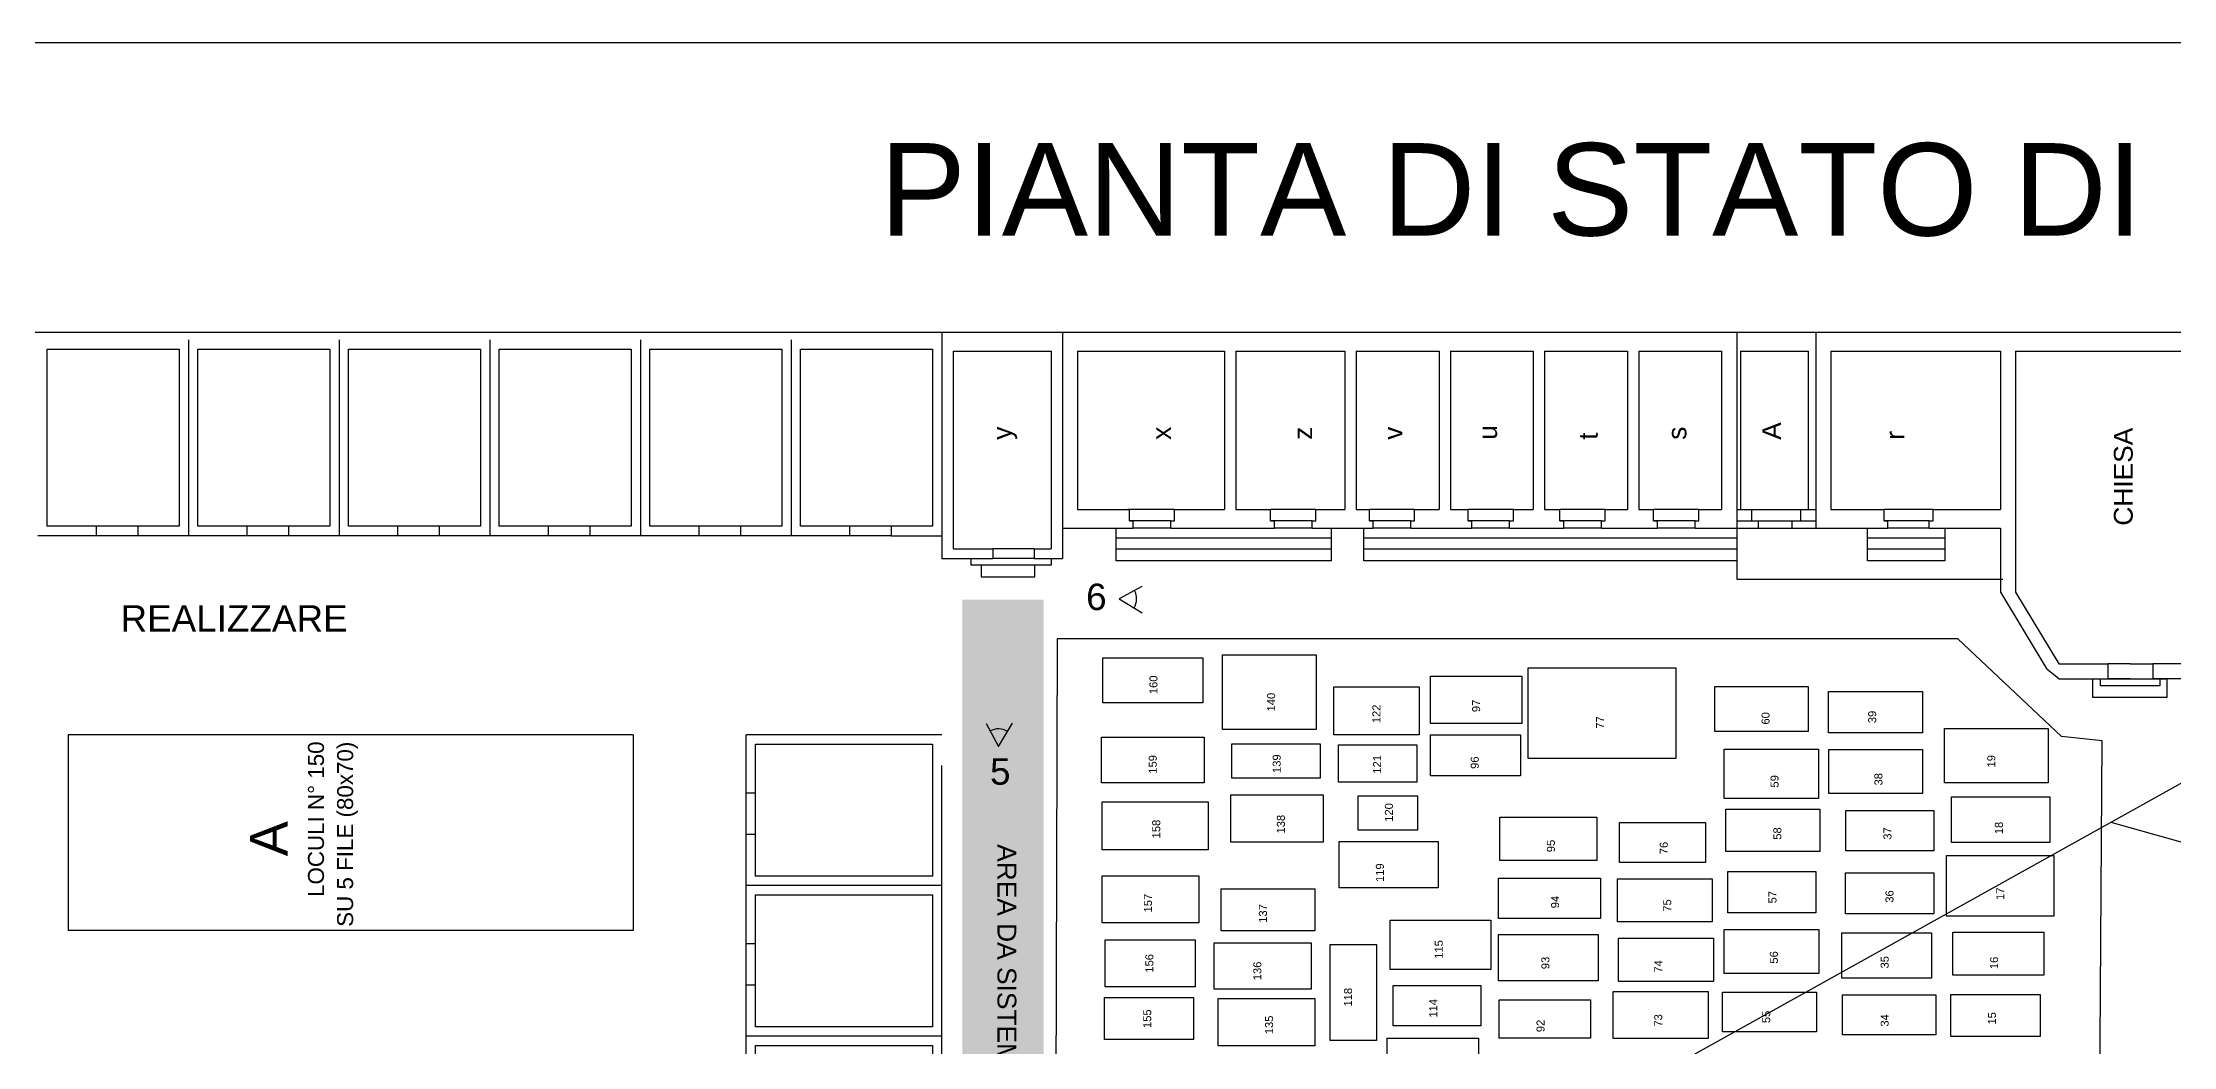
# Model space of a CAD drawing. Header units: millimetres. Extents: x 4085 to 4872, y 1447 to 1654.
# Drawn here: x 4426.76 to 4455.04, y 1640.22 to 1653.54 of the extents above; entities that cross this region are included whole.
import ezdxf

# ---------------------------------------------------------------- set-up
doc = ezdxf.new("R2010")
doc.units = ezdxf.units.MM
for name, color, linetype in [('01', 4, 'Continuous'), ('02', 3, 'Continuous'), ('04', 1, 'Continuous'), ('scritte', 6, 'Continuous')]:
    doc.layers.add(name, color=color, linetype=linetype)
doc.styles.get("Standard").update_dxf_attribs({"font": 'arial.ttf'})

# ---------------------------------------------------------------- blocks, each defined once
blk = doc.blocks.new('porta')
at = {"layer": '02', "color": 3}
for p, q in [((2556.688, 1439.223), (2555.488, 1439.223)), ((2556.588, 1438.923), (2555.588, 1438.923)), ((2556.588, 1438.723), (2555.588, 1438.723))]:
    blk.add_line(p, q, dxfattribs=at)
at = {"layer": '04'}
for p, q in [((2555.488, 1438.923), (2555.588, 1438.923)), ((2556.588, 1438.923), (2556.688, 1438.923))]:
    blk.add_line(p, q, dxfattribs=at)
for points in [[(2555.588, 1438.723), (2555.588, 1438.923), (2555.488, 1438.923), (2555.488, 1439.223)], [(2556.588, 1438.723), (2556.588, 1438.923), (2556.688, 1438.923), (2556.688, 1439.223)]]:
    blk.add_lwpolyline(points, dxfattribs=at)
blk = doc.blocks.new('WEF')
at = {"layer": 'scritte'}
blk.add_lwpolyline([(4452.904, 1612.57), (4453.137, 1612.694), (4452.901, 1612.839)], dxfattribs=at)
blk.add_arc((4453.137, 1612.694), 0.179, 148.41, 208.0189, dxfattribs=at)

msp = doc.modelspace()

# ---------------------------------------------------------------- hatches: boundary and pattern name
at = {"true_color": 0x636466}
h = msp.add_hatch(color=251, dxfattribs=at)
h.dxf.hatch_style = 1
h.set_gradient(color1=(229, 232, 120), color2=(248, 246, 176))
h.paths.add_polyline_path([(4440.0447, 1613.4079), (4440.0447, 1646.1436), (4438.9657, 1646.1436), (4438.9657, 1613.4079)])
h.paths.add_polyline_path([(4465.4673, 1615.1764, -0.266121), (4465.6984, 1615.1692), (4465.5766, 1614.9711)], flags=17)
h.paths.add_polyline_path([(4465.4577, 1613.47), (4465.2524, 1613.3607, -0.266121), (4465.2596, 1613.5918)], flags=17)
h.paths.add_polyline_path([(4465.2971, 1643.3073), (4465.7446, 1643.3073), (4465.7446, 1643.8341), (4465.2971, 1643.8341)], flags=9)
h.paths.add_polyline_path([(4465.3667, 1631.2308), (4465.8137, 1631.2308), (4465.8137, 1631.7558), (4465.3667, 1631.7558)], flags=9)
h.paths.add_polyline_path([(4465.3664, 1614.4669), (4465.814, 1614.4669), (4465.814, 1614.994), (4465.3664, 1614.994)], flags=9)
h.paths.add_polyline_path([(4465.4863, 1613.2892), (4465.937, 1613.2892), (4465.937, 1613.8257), (4465.4863, 1613.8257)], flags=9)
h.paths.add_polyline_path([(4465.7427, 1627.2233), (4465.7427, 1629.0411), (4465.3546, 1629.0411), (4465.3546, 1627.2233)], flags=9)

# ---------------------------------------------------------------- linework, layer by layer
at = {"color": 5}
for p, q in [((4433.9357, 1631.905), (4459.4027, 1646.0817)), ((4454.2111, 1643.1917), (4480.3813, 1635.8102))]:
    msp.add_line(p, q, dxfattribs=at)
at = {"layer": '01'}
for p, q in [((4428.0202, 1647.1184), (4427.4702, 1647.1184)), ((4430.0202, 1647.1184), (4429.4702, 1647.1184)), ((4432.0202, 1647.1184), (4431.4702, 1647.1184)), ((4434.0202, 1647.1184), (4433.4702, 1647.1184)), ((4436.0202, 1647.1184), (4435.4702, 1647.1184)), ((4438.0202, 1647.1184), (4437.4702, 1647.1184)), ((4441.0103, 1646.6607), (4441.0103, 1647.0934)), ((4443.8603, 1647.0934), (4443.8603, 1646.6607)), ((4444.2951, 1646.6607), (4444.2951, 1647.0934)), ((4449.2452, 1647.0934), (4449.2452, 1646.4158)), ((4450.9836, 1646.6607), (4450.9836, 1647.0934)), ((4452.0084, 1647.0934), (4452.0084, 1646.6607)), ((4428.0202, 1646.9934), (4427.4702, 1646.9934)), ((4430.0202, 1646.9934), (4429.4702, 1646.9934)), ((4432.0202, 1646.9934), (4431.4702, 1646.9934)), ((4434.0202, 1646.9934), (4433.4702, 1646.9934)), ((4436.0202, 1646.9934), (4435.4702, 1646.9934)), ((4438.0202, 1646.9934), (4437.4702, 1646.9934)), ((4443.8603, 1646.9602), (4441.0103, 1646.9602)), ((4443.8603, 1646.8163), (4441.0103, 1646.8163)), ((4449.2452, 1646.9602), (4444.2951, 1646.9602)), ((4449.2452, 1646.8163), (4444.2951, 1646.8163)), ((4452.0084, 1646.9602), (4450.9836, 1646.9602)), ((4452.0084, 1646.8163), (4450.9836, 1646.8163)), ((4443.8603, 1646.6607), (4441.0103, 1646.6607)), ((4449.2452, 1646.6607), (4444.2951, 1646.6607)), ((4452.0084, 1646.6607), (4450.9836, 1646.6607)), ((4449.2452, 1646.4158), (4452.7779, 1646.4158)), ((4440.2257, 1645.6266), (4440.168, 1627.9816)), ((4452.183, 1645.6242), (4440.2257, 1645.6266)), ((4453.5557, 1644.3308), (4452.183, 1645.6242)), ((4454.095, 1644.272), (4453.5557, 1644.3308)), ((4453.9926, 1628.0016), (4454.095, 1644.272)), ((4436.0952, 1643.0275), (4436.0952, 1643.5775)), ((4436.2202, 1643.0275), (4436.2202, 1643.5775)), ((4436.0952, 1641.0275), (4436.0952, 1641.5775)), ((4436.2202, 1641.0275), (4436.2202, 1641.5775))]:
    msp.add_line(p, q, dxfattribs=at)
for points in [[(4439.0779, 1646.6934), (4439.0779, 1646.6079), (4440.1514, 1646.6079), (4440.1514, 1646.6934)], [(4439.2145, 1646.6079), (4439.2145, 1646.4476), (4439.9276, 1646.4476), (4439.9276, 1646.6079)]]:
    msp.add_lwpolyline(points, dxfattribs=at)
for points in [[(4453.9719, 1645.0934), (4454.956, 1645.0934), (4454.956, 1644.8472), (4453.9719, 1644.8472)], [(4454.0756, 1645.0934), (4454.8601, 1645.0934), (4454.8601, 1645.0014), (4454.0756, 1645.0014)]]:
    msp.add_lwpolyline(points, close=True, dxfattribs=at)
at = {"layer": '02'}
for p, q in [((4428.6952, 1649.5934), (4428.6952, 1646.9934)), ((4430.6952, 1649.5934), (4430.6952, 1646.9934)), ((4432.6952, 1649.5934), (4432.6952, 1646.9934)), ((4434.6952, 1649.5934), (4434.6952, 1646.9934)), ((4436.6952, 1649.5934), (4436.6952, 1646.9934)), ((4438.6952, 1649.6934), (4438.6952, 1646.9934)), ((4440.2952, 1649.6934), (4440.2952, 1646.6934)), ((4449.2452, 1649.6934), (4449.2452, 1647.0934)), ((4450.2952, 1649.6934), (4450.2952, 1647.0934)), ((4449.4452, 1647.3434), (4450.0952, 1647.3434)), ((4449.5337, 1647.1934), (4449.9837, 1647.1934)), ((4449.5337, 1647.0934), (4449.9837, 1647.0934)), ((4439.9202, 1646.8184), (4439.3702, 1646.8184)), ((4439.9202, 1646.6934), (4439.3702, 1646.6934)), ((4454.4702, 1645.2934), (4454.1702, 1645.2934)), ((4454.4702, 1645.0934), (4454.1702, 1645.0934)), ((4454.4702, 1645.2934), (4454.7702, 1645.2934)), ((4454.4702, 1645.0934), (4454.7702, 1645.0934)), ((4427.0952, 1644.3525), (4427.0952, 1641.7525)), ((4434.5952, 1644.3525), (4427.0952, 1644.3525)), ((4434.5952, 1644.3525), (4434.5952, 1641.7525)), ((4434.5952, 1641.7525), (4427.0952, 1641.7525))]:
    msp.add_line(p, q, dxfattribs=at)
at = {"layer": '02', "color": 3}
for p, q in [((4441.7843, 1647.3434), (4441.1611, 1647.3434)), ((4451.8519, 1647.3434), (4451.2019, 1647.3434)), ((4441.7343, 1647.1934), (4441.2343, 1647.1934)), ((4441.7343, 1647.0934), (4441.2343, 1647.0934)), ((4451.8019, 1647.1934), (4451.2519, 1647.1934)), ((4451.8019, 1647.0934), (4451.2519, 1647.0934))]:
    msp.add_line(p, q, dxfattribs=at)
at = {"layer": '02'}
for points in [[(4440.8334, 1645.3721), (4442.1581, 1645.3721), (4442.1581, 1644.7759), (4440.8334, 1644.7759)], [(4442.421, 1645.4125), (4443.6649, 1645.4125), (4443.6649, 1644.4222), (4442.421, 1644.4222)], [(4445.1818, 1645.1296), (4446.3953, 1645.1296), (4446.3953, 1644.503), (4445.1818, 1644.503)], [(4448.438, 1644.0382), (4446.4762, 1644.0382), (4446.4762, 1645.2407), (4448.438, 1645.2407)], [(4443.8975, 1644.9881), (4445.0301, 1644.9881), (4445.0301, 1644.3514), (4443.8975, 1644.3514)], [(4448.9568, 1644.9914), (4450.1937, 1644.9914), (4450.1937, 1644.3955), (4448.9568, 1644.3955)], [(4451.7103, 1644.3757), (4450.4634, 1644.3757), (4450.4634, 1644.9258), (4451.7103, 1644.9258)], [(4440.8131, 1644.3211), (4442.1783, 1644.3211), (4442.1783, 1643.7148), (4440.8131, 1643.7148)], [(4442.5424, 1644.2302), (4443.7154, 1644.2302), (4443.7154, 1643.7754), (4442.5424, 1643.7754)], [(4444.9997, 1643.7249), (4443.9581, 1643.7249), (4443.9581, 1644.2201), (4444.9997, 1644.2201)], [(4446.375, 1643.8057), (4445.1818, 1643.8057), (4445.1818, 1644.3514), (4446.375, 1644.3514)], [(4452.0021, 1644.4353), (4453.3815, 1644.4353), (4453.3815, 1643.7129), (4452.0021, 1643.7129)], [(4449.0773, 1644.161), (4450.3333, 1644.161), (4450.3333, 1643.5081), (4449.0773, 1643.5081)], [(4451.7103, 1643.5737), (4450.4701, 1643.5737), (4450.4701, 1644.157), (4451.7103, 1644.157)], [(4440.8232, 1643.4621), (4442.2289, 1643.4621), (4442.2289, 1642.8255), (4440.8232, 1642.8255)], [(4442.5323, 1643.5531), (4443.7559, 1643.5531), (4443.7559, 1642.9265), (4442.5323, 1642.9265)], [(4445.0098, 1643.0882), (4444.2211, 1643.0882), (4444.2211, 1643.543), (4445.0098, 1643.543)], [(4450.3502, 1642.8029), (4449.1033, 1642.8029), (4449.1033, 1643.3662), (4450.3502, 1643.3662)], [(4450.6955, 1643.3484), (4451.8628, 1643.3484), (4451.8628, 1642.8116), (4450.6955, 1642.8116)], [(4452.0949, 1643.5274), (4453.4014, 1643.5274), (4453.4014, 1642.9242), (4452.0949, 1642.9242)], [(4446.1026, 1643.2579), (4447.3869, 1643.2579), (4447.3869, 1642.6818), (4446.1026, 1642.6818)], [(4447.6876, 1643.1896), (4448.8293, 1643.1896), (4448.8293, 1642.6572), (4447.6876, 1642.6572)], [(4445.2829, 1642.3202), (4443.9683, 1642.3202), (4443.9683, 1642.9366), (4445.2829, 1642.9366)], [(4440.8232, 1642.4819), (4442.1075, 1642.4819), (4442.1075, 1641.8553), (4440.8232, 1641.8553)], [(4450.2971, 1641.9876), (4449.1299, 1641.9876), (4449.1299, 1642.5377), (4450.2971, 1642.5377)], [(4450.6889, 1642.52), (4451.8628, 1642.52), (4451.8628, 1641.9765), (4450.6889, 1641.9765)], [(4452.0286, 1642.7519), (4453.4545, 1642.7519), (4453.4545, 1641.9433), (4452.0286, 1641.9433)], [(4442.4014, 1642.3079), (4443.6452, 1642.3079), (4443.6452, 1641.7521), (4442.4014, 1641.7521)], [(4446.0824, 1642.4494), (4447.4374, 1642.4494), (4447.4374, 1641.9138), (4446.0824, 1641.9138)], [(4447.6622, 1642.4417), (4448.9181, 1642.4417), (4448.9181, 1641.8712), (4447.6622, 1641.8712)], [(4440.8637, 1641.633), (4442.057, 1641.633), (4442.057, 1641.0064), (4440.8637, 1641.0064)], [(4444.6464, 1641.8936), (4445.9812, 1641.8936), (4445.9812, 1641.2367), (4444.6464, 1641.2367)], [(4447.4071, 1641.0851), (4446.0824, 1641.0851), (4446.0824, 1641.7016), (4447.4071, 1641.7016)], [(4447.6745, 1641.6536), (4448.9368, 1641.6536), (4448.9368, 1641.0768), (4447.6745, 1641.0768)], [(4450.337, 1641.1835), (4449.0769, 1641.1835), (4449.0769, 1641.7668), (4450.337, 1641.7668)], [(4450.6425, 1641.7246), (4451.8296, 1641.7246), (4451.8296, 1641.1215), (4450.6425, 1641.1215)], [(4452.1148, 1641.7313), (4453.3219, 1641.7313), (4453.3219, 1641.1613), (4452.1148, 1641.1613)], [(4442.3104, 1641.5904), (4443.5947, 1641.5904), (4443.5947, 1640.974), (4442.3104, 1640.974)], [(4443.8475, 1641.5702), (4444.4644, 1641.5702), (4444.4644, 1640.2969), (4443.8475, 1640.2969)], [(4440.8536, 1640.8649), (4442.0368, 1640.8649), (4442.0368, 1640.3091), (4440.8536, 1640.3091)], [(4442.3609, 1640.8527), (4443.6452, 1640.8527), (4443.6452, 1640.2261), (4442.3609, 1640.2261)], [(4444.6868, 1641.0245), (4445.8498, 1641.0245), (4445.8498, 1640.4889), (4444.6868, 1640.4889)], [(4447.306, 1640.3272), (4446.0925, 1640.3272), (4446.0925, 1640.8325), (4447.306, 1640.8325)], [(4447.6048, 1640.9436), (4448.867, 1640.9436), (4448.867, 1640.3224), (4447.6048, 1640.3224)], [(4450.3038, 1640.4081), (4449.057, 1640.4081), (4449.057, 1640.9383), (4450.3038, 1640.9383)], [(4450.6493, 1640.8992), (4451.8895, 1640.8992), (4451.8895, 1640.369), (4450.6493, 1640.369)], [(4452.0885, 1640.9059), (4453.2756, 1640.9059), (4453.2756, 1640.3492), (4452.0885, 1640.3492)], [(4444.6059, 1640.3272), (4445.8194, 1640.3272), (4445.8194, 1639.7512), (4444.6059, 1639.7512)]]:
    msp.add_lwpolyline(points, close=True, dxfattribs=at)
at = {"layer": '04'}
for p, q in [((4422.5952, 1649.6934), (4438.6952, 1649.6934)), ((4438.697, 1649.6934), (4484.5952, 1649.6934)), ((4450.2952, 1649.6934), (4450.2952, 1649.6934)), ((4438.8452, 1649.4434), (4440.1452, 1649.4434)), ((4438.8452, 1649.4434), (4438.8452, 1646.8184)), ((4440.1452, 1649.4434), (4440.1452, 1646.8184)), ((4440.4952, 1649.4434), (4442.4452, 1649.4434)), ((4440.4952, 1649.4434), (4440.4952, 1647.3434)), ((4442.4452, 1649.4434), (4442.4452, 1647.3434)), ((4442.5952, 1649.4434), (4444.0452, 1649.4434)), ((4442.5952, 1649.4434), (4442.5952, 1647.3434)), ((4444.0452, 1649.4434), (4444.0452, 1647.3434)), ((4444.1952, 1649.4434), (4445.2952, 1649.4434)), ((4444.1952, 1649.4434), (4444.1952, 1647.3434)), ((4445.2952, 1649.4434), (4445.2952, 1647.3434)), ((4445.4452, 1649.4434), (4446.5452, 1649.4434)), ((4445.4452, 1649.4434), (4445.4452, 1647.3434)), ((4446.5452, 1649.4434), (4446.5452, 1647.3434)), ((4446.6952, 1649.4434), (4447.7952, 1649.4434)), ((4446.6952, 1649.4434), (4446.6952, 1647.3434)), ((4447.7952, 1649.4434), (4447.7952, 1647.3434)), ((4447.9452, 1649.4434), (4449.0452, 1649.4434)), ((4447.9452, 1649.4434), (4447.9452, 1647.3434)), ((4449.0452, 1649.4434), (4449.0452, 1647.3434)), ((4449.2952, 1649.4434), (4450.1952, 1649.4434)), ((4449.2952, 1649.4434), (4449.2952, 1647.3434)), ((4450.1952, 1649.4434), (4450.1952, 1647.3434)), ((4450.4952, 1649.4434), (4452.7452, 1649.4434)), ((4450.4952, 1649.4434), (4450.4952, 1647.3434)), ((4452.7452, 1649.4434), (4452.7452, 1647.3434)), ((4452.9452, 1649.4434), (4455.9952, 1649.4434)), ((4452.9452, 1649.4434), (4452.9452, 1646.2434)), ((4440.4952, 1647.3434), (4441.1843, 1647.3434)), ((4441.7843, 1647.3434), (4442.4452, 1647.3434)), ((4442.5952, 1647.3434), (4443.0585, 1647.3434)), ((4443.6585, 1647.3434), (4444.0452, 1647.3434)), ((4444.1952, 1647.3434), (4444.3706, 1647.3434)), ((4444.9706, 1647.3434), (4445.2952, 1647.3434)), ((4445.4452, 1647.3434), (4445.6812, 1647.3434)), ((4446.2812, 1647.3434), (4446.5452, 1647.3434)), ((4446.6952, 1647.3434), (4446.899, 1647.3434)), ((4447.499, 1647.3434), (4447.7952, 1647.3434)), ((4447.9452, 1647.3434), (4448.143, 1647.3434)), ((4448.743, 1647.3434), (4449.0452, 1647.3434)), ((4449.2452, 1647.3434), (4449.4452, 1647.3434)), ((4449.4452, 1647.1934), (4449.4452, 1647.3434)), ((4450.0952, 1647.3434), (4450.2952, 1647.3434)), ((4450.0952, 1647.1934), (4450.0952, 1647.3434)), ((4450.4952, 1647.3434), (4451.2019, 1647.3434)), ((4451.8519, 1647.3434), (4452.7452, 1647.3434)), ((4427.4702, 1647.1184), (4427.4702, 1646.9934)), ((4428.0202, 1647.1184), (4428.0202, 1646.9934)), ((4429.4702, 1647.1184), (4429.4702, 1646.9934)), ((4430.0202, 1647.1184), (4430.0202, 1646.9934)), ((4431.4702, 1647.1184), (4431.4702, 1646.9934)), ((4432.0202, 1647.1184), (4432.0202, 1646.9934)), ((4433.4702, 1647.1184), (4433.4702, 1646.9934)), ((4434.0202, 1647.1184), (4434.0202, 1646.9934)), ((4435.4702, 1647.1184), (4435.4702, 1646.9934)), ((4436.0202, 1647.1184), (4436.0202, 1646.9934)), ((4437.4702, 1647.1184), (4437.4702, 1646.9934)), ((4438.0202, 1647.1184), (4438.0202, 1646.9934)), ((4440.2952, 1647.0934), (4441.2343, 1647.0934)), ((4441.1843, 1647.1934), (4441.2343, 1647.1934)), ((4441.7343, 1647.1934), (4441.7843, 1647.1934)), ((4441.7343, 1647.0934), (4443.1085, 1647.0934)), ((4443.6085, 1647.0934), (4444.4206, 1647.0934)), ((4444.9206, 1647.0934), (4445.7312, 1647.0934)), ((4446.2312, 1647.0934), (4446.949, 1647.0934)), ((4447.449, 1647.0934), (4448.193, 1647.0934)), ((4448.693, 1647.0934), (4449.5337, 1647.0934)), ((4449.2452, 1647.1934), (4449.5337, 1647.1934)), ((4449.5337, 1647.0934), (4449.5337, 1647.1934)), ((4449.9837, 1647.1934), (4450.2952, 1647.1934)), ((4449.9837, 1647.0934), (4449.9837, 1647.1934)), ((4449.9837, 1647.0934), (4451.2519, 1647.0934)), ((4451.2019, 1647.1934), (4451.2519, 1647.1934)), ((4451.2019, 1647.1934), (4451.2519, 1647.1934)), ((4451.8019, 1647.1934), (4451.8519, 1647.1934)), ((4451.8019, 1647.1934), (4451.8519, 1647.1934)), ((4451.8019, 1647.0934), (4452.7452, 1647.0934)), ((4452.7452, 1647.0934), (4452.7452, 1646.2434)), ((4427.4702, 1646.9934), (4426.6952, 1646.9934)), ((4428.6952, 1646.9934), (4428.0202, 1646.9934)), ((4429.4702, 1646.9934), (4428.6952, 1646.9934)), ((4430.6952, 1646.9934), (4430.0202, 1646.9934)), ((4431.4702, 1646.9934), (4430.6952, 1646.9934)), ((4432.6952, 1646.9934), (4432.0202, 1646.9934)), ((4433.4702, 1646.9934), (4432.6952, 1646.9934)), ((4434.6952, 1646.9934), (4434.0202, 1646.9934)), ((4435.4702, 1646.9934), (4434.6952, 1646.9934)), ((4436.6952, 1646.9934), (4436.0202, 1646.9934)), ((4437.4702, 1646.9934), (4436.6952, 1646.9934)), ((4438.0202, 1646.9934), (4438.6952, 1646.9934)), ((4438.6952, 1646.9934), (4438.6952, 1646.6934)), ((4438.8452, 1646.8184), (4439.3702, 1646.8184)), ((4439.3702, 1646.8184), (4439.3702, 1646.6934)), ((4439.9202, 1646.8184), (4440.1452, 1646.8184)), ((4439.9202, 1646.8184), (4439.9202, 1646.6934)), ((4438.6952, 1646.6934), (4439.3702, 1646.6934)), ((4439.9202, 1646.6934), (4440.2952, 1646.6934)), ((4452.7452, 1646.2434), (4453.3642, 1645.2207)), ((4452.9452, 1646.2434), (4453.5202, 1645.2934)), ((4453.5202, 1645.0934), (4453.3629, 1645.2207)), ((4453.5202, 1645.2934), (4454.1702, 1645.2934)), ((4453.5202, 1645.0934), (4454.1702, 1645.0934)), ((4454.1702, 1645.2934), (4454.1702, 1645.0934)), ((4455.4202, 1645.2934), (4454.7702, 1645.2934)), ((4454.7702, 1645.2934), (4454.7702, 1645.0934)), ((4455.4202, 1645.0934), (4454.7702, 1645.0934)), ((4436.0952, 1643.5775), (4436.0952, 1644.3525)), ((4438.6952, 1644.3525), (4436.0952, 1644.3525)), ((4438.6952, 1641.9434), (4438.6952, 1643.9434)), ((4436.2202, 1643.5775), (4436.0952, 1643.5775)), ((4436.2202, 1643.0275), (4436.0952, 1643.0275)), ((4436.0952, 1641.5775), (4436.0952, 1642.3525)), ((4438.6952, 1639.9434), (4438.6952, 1641.9434)), ((4436.2202, 1641.5775), (4436.0952, 1641.5775)), ((4436.2202, 1641.0275), (4436.0952, 1641.0275)), ((4436.0952, 1639.5775), (4436.0952, 1640.3525))]:
    msp.add_line(p, q, dxfattribs=at)
msp.add_lwpolyline([(4384.9993, 1653.5375), (4503.8993, 1653.5375), (4503.8993, 1569.4375), (4384.9993, 1569.4375)], close=True, dxfattribs=at)
for points in [[(4427.4702, 1647.1184), (4426.8202, 1647.1184), (4426.8202, 1649.4684), (4428.5702, 1649.4684), (4428.5702, 1647.1184), (4428.0202, 1647.1184)], [(4429.4702, 1647.1184), (4428.8202, 1647.1184), (4428.8202, 1649.4684), (4430.5702, 1649.4684), (4430.5702, 1647.1184), (4430.0202, 1647.1184)], [(4431.4702, 1647.1184), (4430.8202, 1647.1184), (4430.8202, 1649.4684), (4432.5702, 1649.4684), (4432.5702, 1647.1184), (4432.0202, 1647.1184)], [(4433.4702, 1647.1184), (4432.8202, 1647.1184), (4432.8202, 1649.4684), (4434.5702, 1649.4684), (4434.5702, 1647.1184), (4434.0202, 1647.1184)], [(4435.4702, 1647.1184), (4434.8202, 1647.1184), (4434.8202, 1649.4684), (4436.5702, 1649.4684), (4436.5702, 1647.1184), (4436.0202, 1647.1184)], [(4437.4702, 1647.1184), (4436.8202, 1647.1184), (4436.8202, 1649.4684), (4438.5702, 1649.4684), (4438.5702, 1647.1184), (4438.0202, 1647.1184)], [(4441.2343, 1647.0934), (4441.2343, 1647.1934), (4441.1843, 1647.1934), (4441.1843, 1647.3434)], [(4441.7343, 1647.0934), (4441.7343, 1647.1934), (4441.7843, 1647.1934), (4441.7843, 1647.3434)], [(4451.2519, 1647.0934), (4451.2519, 1647.1934), (4451.2019, 1647.1934), (4451.2019, 1647.3434)], [(4451.8019, 1647.0934), (4451.8019, 1647.1934), (4451.8519, 1647.1934), (4451.8519, 1647.3434)], [(4436.2202, 1643.5775), (4436.2202, 1644.2275), (4438.5702, 1644.2275), (4438.5702, 1642.4775), (4436.2202, 1642.4775), (4436.2202, 1643.0275)], [(4438.6952, 1642.3525), (4436.0952, 1642.3525), (4436.0952, 1643.0275)], [(4436.2202, 1641.5775), (4436.2202, 1642.2275), (4438.5702, 1642.2275), (4438.5702, 1640.4775), (4436.2202, 1640.4775), (4436.2202, 1641.0275)], [(4438.6952, 1640.3525), (4436.0952, 1640.3525), (4436.0952, 1641.0275)], [(4436.2202, 1639.5775), (4436.2202, 1640.2275), (4438.5702, 1640.2275), (4438.5702, 1638.4775), (4436.2202, 1638.4775), (4436.2202, 1639.0275)]]:
    msp.add_lwpolyline(points, dxfattribs=at)

# ---------------------------------------------------------------- block references
at = {"color": 5, "xscale": 1.3, "yscale": 1.3, "zscale": 1.3}
for p, rotation in [((10230.1256, 3742.6606), 180), ((2342.9424, 7433.2753), 270)]:
    msp.add_blockref('WEF', p, dxfattribs=dict(at, rotation=rotation))
at = {"layer": '01', "xscale": 0.4999999999999988, "yscale": 0.4999999999999988, "zscale": 0.4999999999999988}
for p in [(3165.3145, 927.7319), (3166.6266, 927.7319), (3167.9372, 927.7319), (3169.1551, 927.7319), (3170.3991, 927.7319)]:
    msp.add_blockref('porta', p, dxfattribs=at)

# ---------------------------------------------------------------- texts
at = {"layer": 'scritte'}
for s, height, rotation, p in [('y', 0.25, 90, (4439.6196, 1648.2667)), ('x', 0.25, 90, (4441.7344, 1648.2667)), ('z', 0.25, 90, (4443.6097, 1648.2667)), ('v', 0.25, 90, (4444.8067, 1648.2667)), ('u', 0.25, 90, (4446.0636, 1648.2667)), ('s', 0.25, 90, (4448.5774, 1648.2667)), ('A', 0.25, 90, (4449.8342, 1648.2667)), ('CHIESA', 0.25, 90, (4454.5026, 1647.1272)), ('t', 0.25, 90, (4447.4003, 1648.2667)), ('r', 0.25, 90, (4451.4702, 1648.2667)), ('160', 0.10621, 90, (4441.5564, 1644.8916)), ('140', 0.10621, 90, (4443.1189, 1644.662)), ('122', 0.10621, 90, (4444.516, 1644.5058)), ('97', 0.10621, 90, (4445.8396, 1644.6528)), ('77', 0.10621, 90, (4447.4848, 1644.4324)), ('60', 0.10621, 90, (4449.6815, 1644.4875)), ('39', 0.10621, 90, (4451.097, 1644.5058)), ('LOCULI N° 150', 0.212399, 90, (4430.4925, 1642.1995)), ('SU 5 FILE (80x70)', 0.212399, 90, (4430.8793, 1641.8035)), ('159', 0.10621, 90, (4441.5472, 1643.8353)), ('139', 0.10621, 90, (4443.1925, 1643.8445)), ('121', 0.10621, 90, (4444.5252, 1643.8353)), ('96', 0.10621, 90, (4445.8212, 1643.8996)), ('19', 0.10621, 90, (4452.6779, 1643.918)), ('59', 0.10621, 90, (4449.801, 1643.6516)), ('38', 0.10621, 90, (4451.1797, 1643.6792)), ('120', 0.10621, 90, (4444.6815, 1643.1978)), ('A', 0.5, 90, (4430.0096, 1642.7401)), ('158', 0.10621, 90, (4441.5932, 1642.9773)), ('138', 0.10621, 90, (4443.2477, 1643.0416)), ('58', 0.10621, 90, (4449.8378, 1642.9589)), ('37', 0.10621, 90, (4451.2993, 1642.9589)), ('18', 0.10621, 90, (4452.7791, 1643.0324)), ('AREA DA SISTEMARE CON DEMOLIZIONE DELLA MASSICCIATA', 0.25, 270, (4439.4325, 1642.9001)), ('95', 0.10621, 90, (4446.8323, 1642.7936)), ('76', 0.10621, 90, (4448.3305, 1642.7661)), ('119', 0.10621, 90, (4444.562, 1642.3987)), ('157', 0.10621, 90, (4441.4829, 1641.9945)), ('94', 0.10621, 90, (4446.8874, 1642.0496)), ('57', 0.10621, 90, (4449.7735, 1642.1139)), ('36', 0.10621, 90, (4451.3268, 1642.1231)), ('17', 0.10621, 90, (4452.7974, 1642.1598)), ('137', 0.10621, 90, (4443.0087, 1641.8567)), ('75', 0.10621, 90, (4448.3764, 1642.0037)), ('156', 0.10621, 90, (4441.5013, 1641.1954)), ('115', 0.10621, 90, (4445.3433, 1641.3791)), ('93', 0.10621, 90, (4446.7587, 1641.2413)), ('74', 0.10621, 90, (4448.2569, 1641.1954)), ('56', 0.10621, 90, (4449.7919, 1641.3148)), ('35', 0.10621, 90, (4451.2625, 1641.2505)), ('16', 0.10621, 90, (4452.7147, 1641.2413)), ('136', 0.10621, 90, (4442.9352, 1641.0944)), ('118', 0.10621, 90, (4444.1392, 1640.7453)), ('114', 0.10621, 90, (4445.2697, 1640.5984)), ('155', 0.10621, 90, (4441.4737, 1640.4606)), ('135', 0.10621, 90, (4443.0914, 1640.3779)), ('92', 0.10621, 90, (4446.6944, 1640.4055)), ('73', 0.10621, 90, (4448.2569, 1640.479)), ('55', 0.10621, 90, (4449.6908, 1640.5249)), ('34', 0.10621, 90, (4451.2625, 1640.479)), ('15', 0.10621, 90, (4452.6871, 1640.5065))]:
    msp.add_text(s, height=height, rotation=rotation, dxfattribs=at).set_placement(p)
for s, p in [('6', (4440.6094, 1646.0077)), ('REALIZZARE', (4427.7914, 1645.722)), ('5', (4439.3342, 1643.6901))]:
    msp.add_text(s, height=0.35, dxfattribs=at).set_placement(p)
at = {"layer": 'scritte', "insert": (4437.8714, 1652.204), "char_height": 1.227169, "attachment_point": 1}
msp.add_mtext_dynamic_manual_height_columns('PIANTA DI STATO DI FATTO - PROGETTO {\\H0.64034x;Scala 1:200}', width=66.145037, gutter_width=12.5, heights=[0], dxfattribs=at)

doc.saveas('drawing.dxf')
